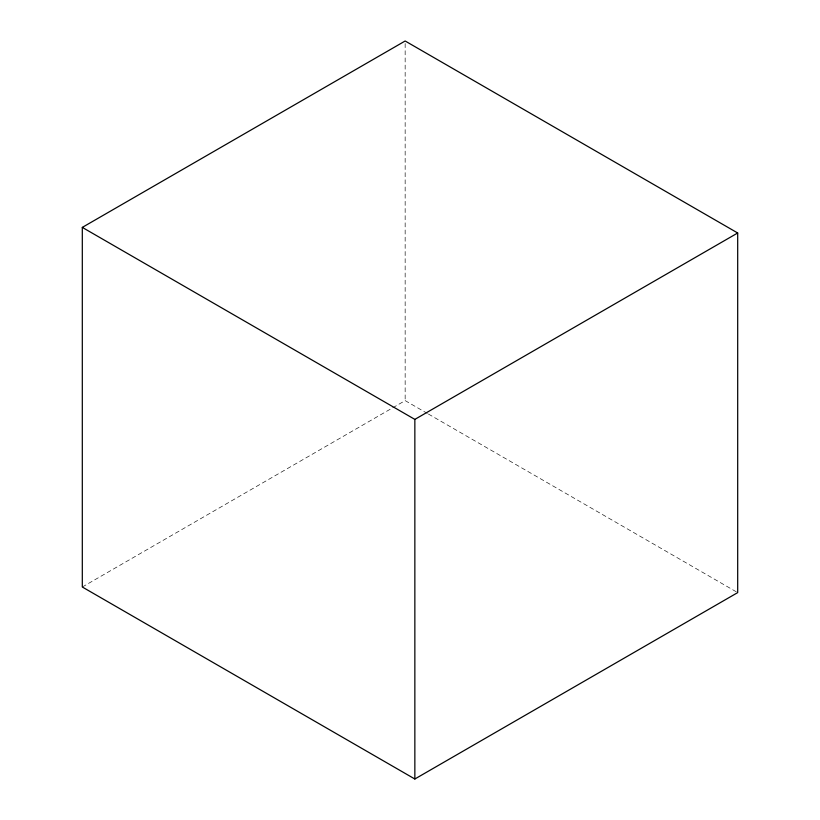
<?xml version="1.0" encoding="UTF-8"?>
<svg xmlns="http://www.w3.org/2000/svg" width="820" height="820" viewBox="0 0 820 820"><rect width="100%" height="100%" fill="white"/><g stroke="black" fill="none" stroke-linecap="round" stroke-linejoin="round"><path stroke-width="0.61" stroke-dasharray="4.1 3.07" d="M82.307 587.007L405.152 400.611L427.322 413.413M428.429 414.049L737.692 592.604M405.152 43.562L405.152 400.611"/><path stroke-width="1.23" d="M82.307 227.396L405.152 41L737.692 232.993L737.692 592.604L414.848 779L82.307 587.007L82.307 227.396L414.848 419.389L737.692 232.993M414.848 419.389L414.848 779"/></g></svg>
